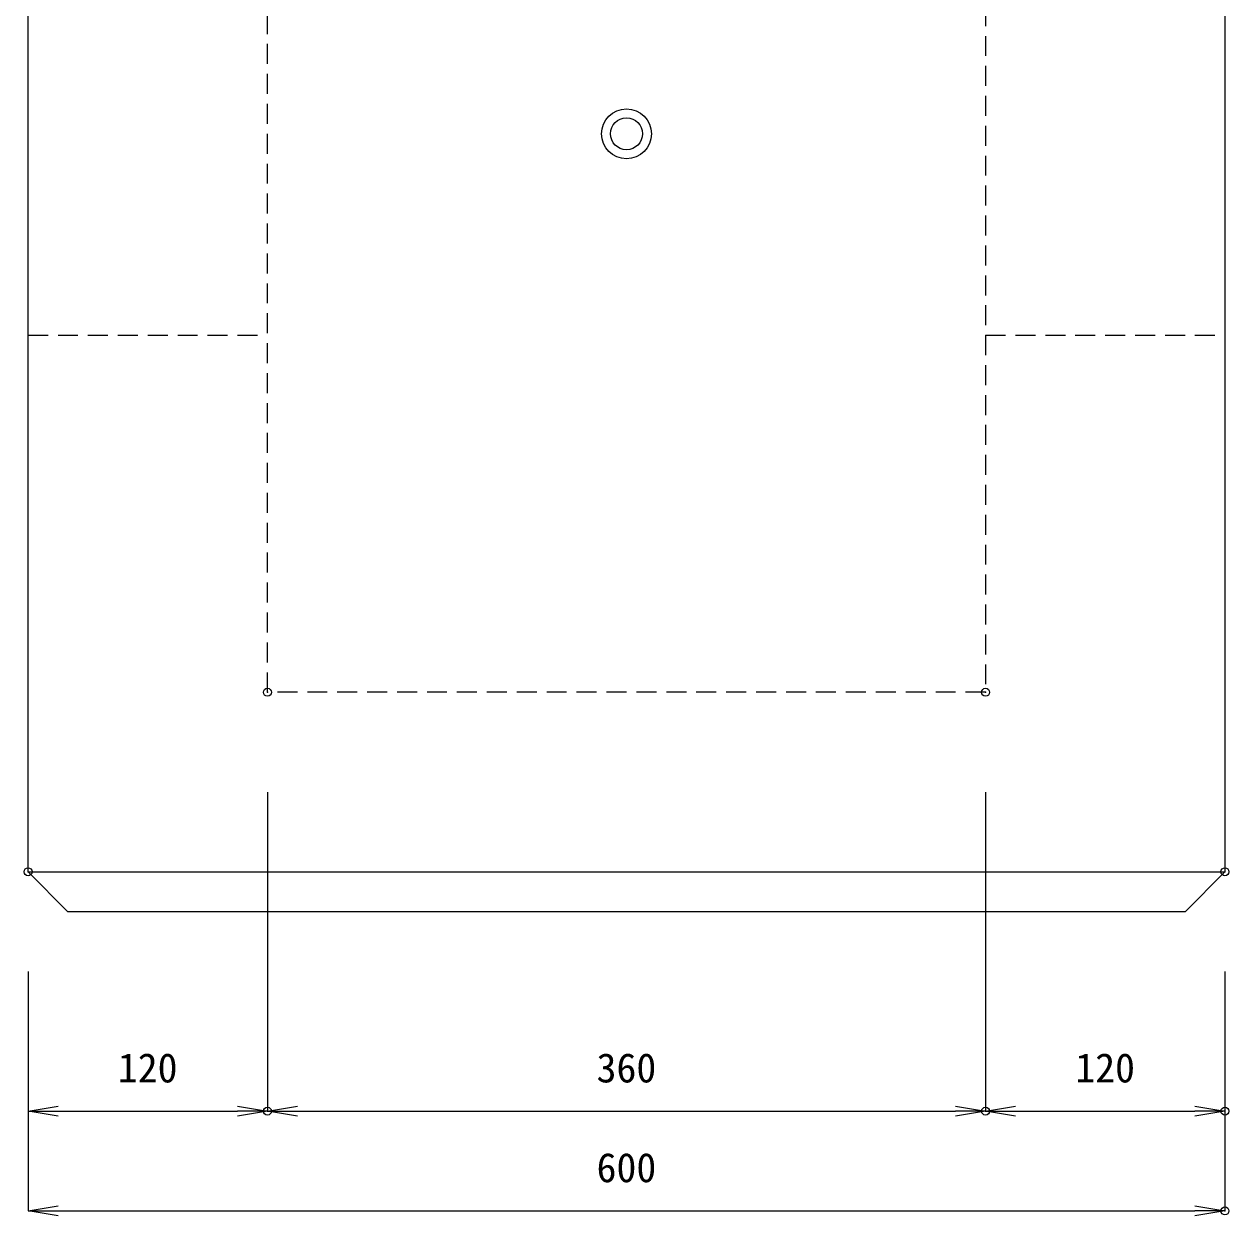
# Model space of a CAD drawing. Units: millimetres, scale not verified. Extents: x -3990 to -100, y -189 to 2651.
# Drawn here: x -2612 to -2008, y 481 to 1079 of the extents above; entities that cross this region are included whole.
import ezdxf
from ezdxf.enums import TextEntityAlignment as Align

# ---------------------------------------------------------------- set-up
doc = ezdxf.new("R2010")
doc.units = ezdxf.units.MM
doc.header["$LTSCALE"] = 20
doc.header["$PDMODE"] = 32
doc.header["$PDSIZE"] = 4
doc.linetypes.add('USER1', pattern=[0.75, 0.5, -0.25])
for name, color, linetype, lineweight in [('0-3_KIJUN', 7, 'Continuous', 18), ('0-5_SUNPO', 3, 'Continuous', 18), ('0-9__0-0_0', 7, 'Continuous', 18)]:
    doc.layers.add(name, color=color, linetype=linetype, lineweight=lineweight)
doc.layers.add('0-A__0-2_DEFPOINTS', color=7, linetype='Continuous')
doc.styles.add('ＭＳ ゴシック', font='')
doc.styles.get('ＭＳ ゴシック').set_extended_font_data('MS Gothic')

# ---------------------------------------------------------------- blocks, each defined once
blk = doc.blocks.new('_OPEN')
at = {"layer": '0-9__0-0_0'}
blk.add_line((0, 0), (-1, 0), dxfattribs=at)
blk.add_lwpolyline([(-1, 0.167), (0, 0), (-1, -0.167)], dxfattribs=at)
blk = doc.blocks.new('_D55')
at = {"layer": '0-5_SUNPO'}
for p, q in [((1500.02, 974.93), (1500.02, 814.93)), ((1380.02, 884.93), (1380.02, 814.93)), ((1395.02, 814.93), (1485.02, 814.93))]:
    blk.add_line(p, q, dxfattribs=at)
at = {"layer": '0-A__0-2_DEFPOINTS'}
for p in [(1500.02, 1024.93), (1380.02, 934.93), (1500.02, 814.93)]:
    blk.add_point(p, dxfattribs=at)
at = {"layer": '0-5_SUNPO', "xscale": 15, "yscale": 15, "rotation": 180}
blk.add_blockref('_OPEN', (1380.02, 814.93), dxfattribs=at)
at = {"layer": '0-5_SUNPO', "xscale": 15, "yscale": 15}
blk.add_blockref('_OPEN', (1500.02, 814.93), dxfattribs=at)
at = {"layer": '0-5_SUNPO', "color": 7, "style": 'ＭＳ ゴシック'}
blk.add_text('120', height=14.66, dxfattribs=at).set_placement((1425.02, 824.93), align=Align.BOTTOM_LEFT)
blk = doc.blocks.new('_D56')
at = {"layer": '0-5_SUNPO'}
for p, q in [((1500.02, 974.93), (1500.02, 814.93)), ((1860.02, 974.93), (1860.02, 814.93)), ((1515.02, 814.93), (1845.02, 814.93))]:
    blk.add_line(p, q, dxfattribs=at)
at = {"layer": '0-A__0-2_DEFPOINTS'}
for p in [(1500.02, 1024.93), (1860.02, 1024.93), (1860.02, 814.93)]:
    blk.add_point(p, dxfattribs=at)
at = {"layer": '0-5_SUNPO', "xscale": 15, "yscale": 15, "rotation": 180}
blk.add_blockref('_OPEN', (1500.02, 814.93), dxfattribs=at)
at = {"layer": '0-5_SUNPO', "xscale": 15, "yscale": 15}
blk.add_blockref('_OPEN', (1860.02, 814.93), dxfattribs=at)
at = {"layer": '0-5_SUNPO', "color": 7, "style": 'ＭＳ ゴシック'}
blk.add_text('360', height=14.66, dxfattribs=at).set_placement((1665.02, 824.93), align=Align.BOTTOM_LEFT)
blk = doc.blocks.new('_D57')
at = {"layer": '0-5_SUNPO'}
for p, q in [((1860.02, 974.93), (1860.02, 814.93)), ((1980.02, 884.93), (1980.02, 814.93)), ((1875.02, 814.93), (1965.02, 814.93))]:
    blk.add_line(p, q, dxfattribs=at)
at = {"layer": '0-A__0-2_DEFPOINTS'}
for p in [(1860.02, 1024.93), (1980.02, 934.93), (1980.02, 814.93)]:
    blk.add_point(p, dxfattribs=at)
at = {"layer": '0-5_SUNPO', "xscale": 15, "yscale": 15, "rotation": 180}
blk.add_blockref('_OPEN', (1860.02, 814.93), dxfattribs=at)
at = {"layer": '0-5_SUNPO', "xscale": 15, "yscale": 15}
blk.add_blockref('_OPEN', (1980.02, 814.93), dxfattribs=at)
at = {"layer": '0-5_SUNPO', "color": 7, "style": 'ＭＳ ゴシック'}
blk.add_text('120', height=14.66, dxfattribs=at).set_placement((1905.02, 824.93), align=Align.BOTTOM_LEFT)
blk = doc.blocks.new('_D58')
at = {"layer": '0-5_SUNPO'}
for p, q in [((1380.02, 884.93), (1380.02, 764.93)), ((1980.02, 884.93), (1980.02, 764.93)), ((1395.02, 764.93), (1965.02, 764.93))]:
    blk.add_line(p, q, dxfattribs=at)
at = {"layer": '0-A__0-2_DEFPOINTS'}
for p in [(1380.02, 934.93), (1980.02, 934.93), (1980.02, 764.93)]:
    blk.add_point(p, dxfattribs=at)
at = {"layer": '0-5_SUNPO', "xscale": 15, "yscale": 15, "rotation": 180}
blk.add_blockref('_OPEN', (1380.02, 764.93), dxfattribs=at)
at = {"layer": '0-5_SUNPO', "xscale": 15, "yscale": 15}
blk.add_blockref('_OPEN', (1980.02, 764.93), dxfattribs=at)
at = {"layer": '0-5_SUNPO', "color": 7, "style": 'ＭＳ ゴシック'}
blk.add_text('600', height=14.66, dxfattribs=at).set_placement((1665.02, 774.93), align=Align.BOTTOM_LEFT)
blk = doc.blocks.new('M16_insert')
at = {"layer": '0-3_KIJUN', "color": 3}
for radius in [12.5, 8]:
    blk.add_circle((0, 0), radius, dxfattribs=at)

msp = doc.modelspace()

# ---------------------------------------------------------------- linework, layer by layer
at = {"layer": '0-3_KIJUN', "linetype": 'USER1'}
for p, q in [((-2609.99, 922.71), (-2489.99, 922.71)), ((-2129.99, 922.71), (-2009.99, 922.71))]:
    msp.add_line(p, q, dxfattribs=at)
at = {"layer": '0-3_KIJUN'}
msp.add_line((-2609.99, 653.71), (-2009.99, 653.71), dxfattribs=at)
msp.add_lwpolyline([(-2009.99, 1417.71), (-2009.99, 653.71), (-2029.99, 633.71), (-2589.99, 633.71), (-2609.99, 653.71), (-2609.99, 1417.71)], close=True, dxfattribs=at)
at = {"layer": '0-3_KIJUN', "linetype": 'USER1'}
msp.add_lwpolyline([(-2129.99, 1417.71), (-2129.99, 743.71), (-2489.99, 743.71), (-2489.99, 1417.71)], dxfattribs=at)

# ---------------------------------------------------------------- block references
at = {"layer": '0-3_KIJUN'}
msp.add_blockref('M16_insert', (-2309.99, 1023.71), dxfattribs=at)
at = {"layer": '0-5_SUNPO'}
for name in ['_D55', '_D56', '_D57', '_D58']:
    msp.add_blockref(name, (-3990.01, -281.21), dxfattribs=at)

doc.saveas('drawing.dxf')
